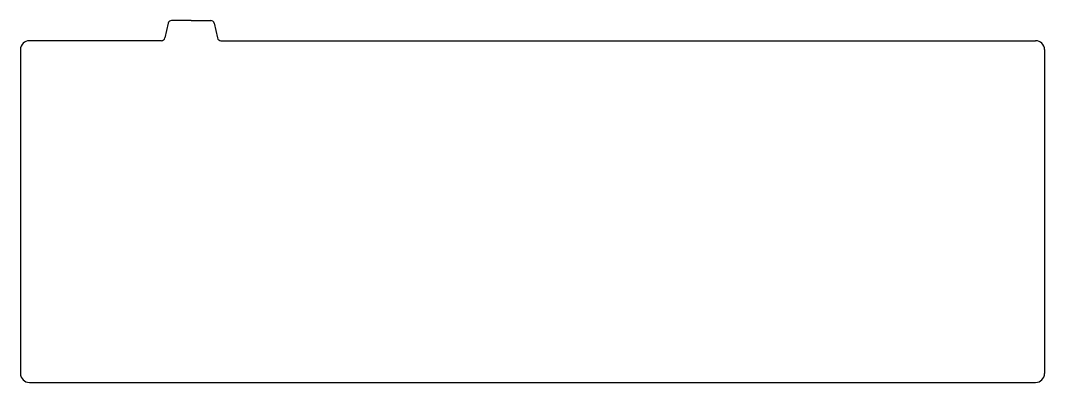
# Model space of a CAD drawing. Header units: millimetres. Extents: x 0 to 229, y -76 to 4.
import ezdxf

# ---------------------------------------------------------------- set-up
doc = ezdxf.new("R2010")
doc.units = ezdxf.units.MM
doc.layers.add('Sketch003', color=7, linetype='CONTINUOUS')

msp = doc.modelspace()

# ---------------------------------------------------------------- linework, layer by layer
at = {"layer": 'Sketch003'}
for p, q in [((32.96, 3.89), (32.24, 0.61)), ((38.1, 4.5), (33.73, 4.5)), ((38.1, 4.5), (42.47, 4.5)), ((43.24, 3.89), (43.96, 0.61)), ((31.47, 0), (2, 0)), ((44.73, 0), (226.6, 0)), ((0, -2), (0, -74.2)), ((228.6, -2), (228.6, -74.2)), ((2, -76.2), (226.6, -76.2))]:
    msp.add_line(p, q, dxfattribs=at)
for centre, radius, start, end in [((33.73, 3.72), 0.78, 90, 167.4712), ((42.47, 3.72), 0.78, 12.5288, 90), ((2, -2), 2, 90, 180), ((31.47, 0.78), 0.78, -90, -12.5288), ((44.73, 0.78), 0.78, -167.4712, -90), ((226.6, -2), 2, 0, 90), ((2, -74.2), 2, 180, -90), ((226.6, -74.2), 2, -90, 0)]:
    msp.add_arc(centre, radius, start, end, dxfattribs=at)

doc.saveas('drawing.dxf')
